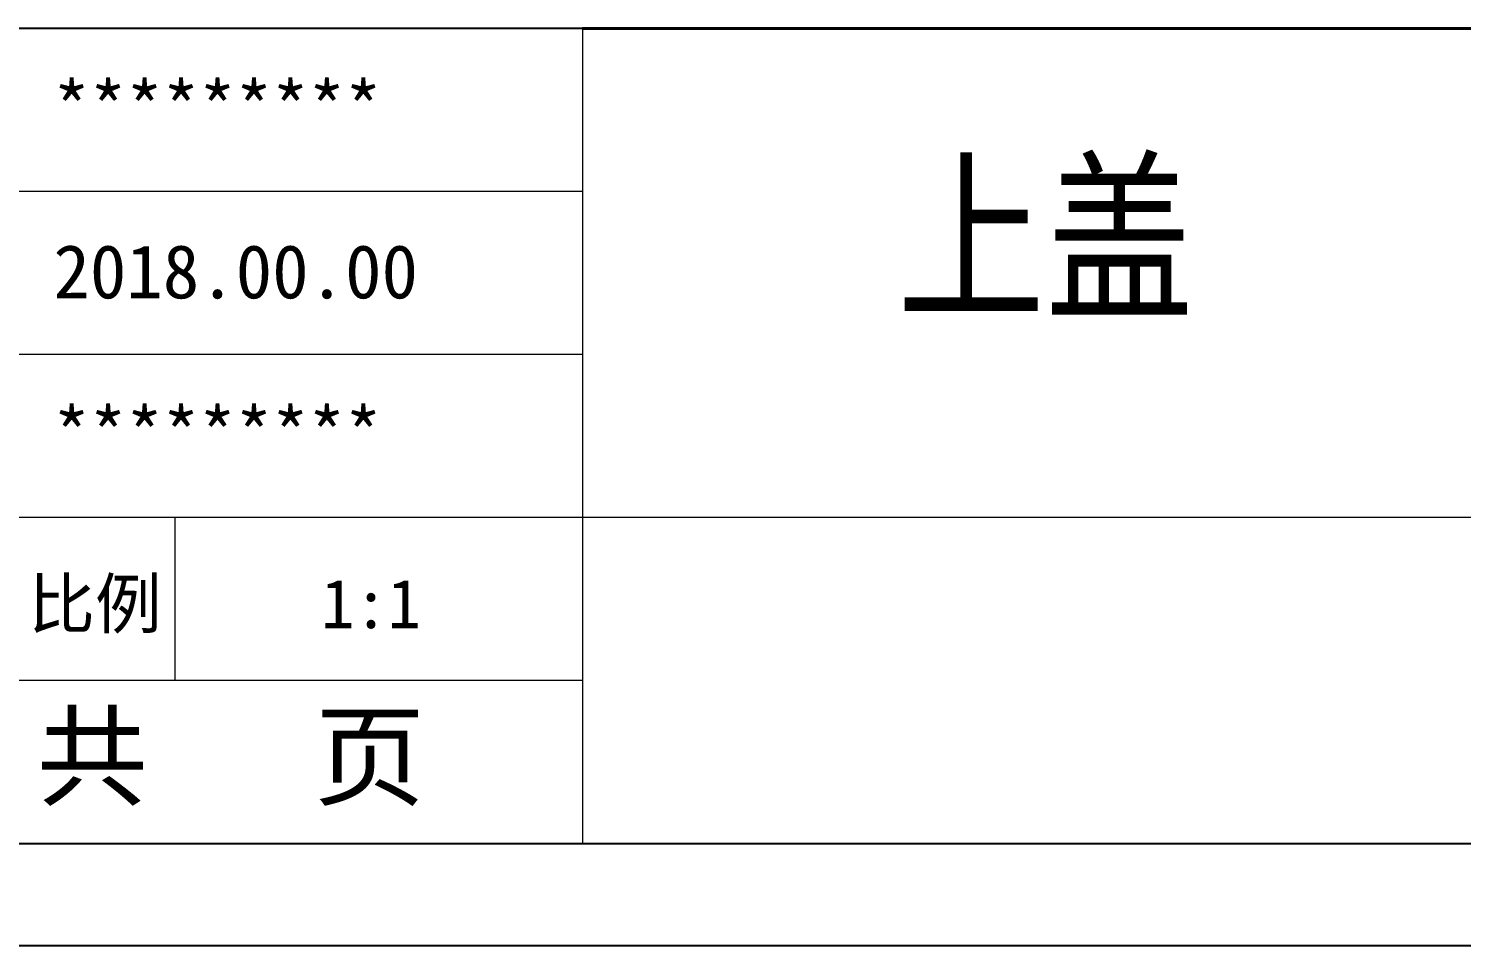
# Model space of a CAD drawing. Header units: inches. Extents: x -602 to 2189, y 557 to 1254.
# Drawn here: x 1074.2 to 1307.6, y 557.2 to 706.5 of the extents above; entities that cross this region are included whole.
import ezdxf

# ---------------------------------------------------------------- set-up
doc = ezdxf.new("R2010")
doc.units = ezdxf.units.IN
doc.layers.add('文字', color=81, linetype='Continuous')
doc.layers.add('粗实线', color=7, linetype='Continuous', lineweight=30)
doc.layers.add('细实线', color=3, linetype='Continuous', lineweight=9)
doc.styles.get("Standard").update_dxf_attribs({"font": 'txt', "bigfont": 'gbcbig.shx'})
doc.styles.add('宋体', font='', dxfattribs={"width": 0.8, "height": 3.5})
doc.styles.get('宋体').set_extended_font_data('SimSun')

msp = doc.modelspace()

# ---------------------------------------------------------------- linework, layer by layer
for p, q in [((1164.432, 706.5), (965.366, 706.5)), ((626.955, 573.789), (1562.563, 573.789)), ((593.777, 557.2), (1579.152, 557.2))]:
    msp.add_line(p, q)
at = {"layer": '粗实线', "color": 7, "lineweight": 40}
msp.add_line((1562.563, 706.5), (1164.432, 706.5), dxfattribs=at)
at = {"layer": '细实线', "color": 7}
for p, q in [((1164.432, 706.5), (1164.432, 573.789)), ((1164.432, 679.958), (965.366, 679.958)), ((1164.432, 653.415), (965.366, 653.415)), ((1562.563, 626.873), (965.366, 626.873)), ((1098.077, 626.873), (1098.077, 600.331)), ((1164.432, 600.331), (965.366, 600.331))]:
    msp.add_line(p, q, dxfattribs=at)

# ---------------------------------------------------------------- texts
at = {"char_height": 8.72881, "width": 4961.02282, "attachment_point": 1}
for s, insert in [('{\\fSimHei|b0|i0|c134|p49;*********}', (1078.28, 697.845)), ('{\\fSimHei|b0|i0|c134|p49;2018.00.00}', (1078.28, 671.303)), ('{\\fSimHei|b0|i0|c134|p49;*********}', (1078.28, 644.761))]:
    msp.add_mtext(s, dxfattribs=dict(at, insert=insert))
at = {"layer": '文字', "color": 0, "insert": (1215.673, 683.586), "char_height": 22.1184, "width": 282.77578, "attachment_point": 1, "style": '宋体'}
msp.add_mtext('上盖', dxfattribs=at)
at = {"layer": '细实线', "color": 7, "attachment_point": 1}
for s, insert, char_height, width in [('{\\fSimSun|b0|i0|c134|p54;比例}', (1074.188, 616.821), 7.96262, 34.95344), ('{\\fSimSun|b0|i0|c134|p54;1:1}', (1121.882, 616.821), 7.96262, 34.95344), ('{\\fSimSun|b0|i0|c134|p54; 共   页}', (1066.523, 594.642), 13.27104, 99.5328)]:
    msp.add_mtext(s, dxfattribs=dict(at, insert=insert, char_height=char_height, width=width))

doc.saveas('drawing.dxf')
